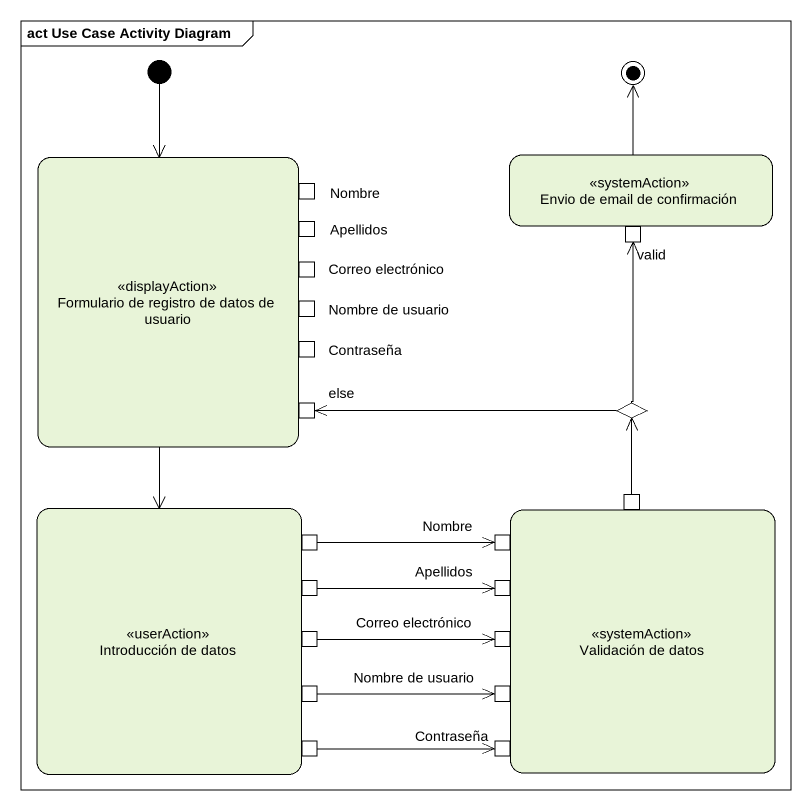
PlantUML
@startuml
mainframe act Use Case Activity Diagram
hide empty description
state "Formulario de registro de datos de usuario" as Formulario_de_registro_de <<displayAction>> {
  state Nombre <<inputPin>>
  state Apellidos <<inputPin>>
  state "Correo electrónico" as Correo_electrónico <<inputPin>>
  state "Nombre de usuario" as Nombre_de_usuario <<inputPin>>
  state Contraseña <<inputPin>>
  state "else" as else_ <<inputPin>>
}
state "Envio de email de confirmación" as Envio_de_email_de <<systemAction>> {
  state valid <<inputPin>>
}
state choice1 <<choice>>
state "Introducción de datos" as Introducción_de_datos <<userAction>> {
  state pin1 <<outputPin>>
  state pin3 <<outputPin>>
  state pin4 <<outputPin>>
  state pin5 <<outputPin>>
  state pin6 <<outputPin>>
}
state "Validación de datos" as Validación_de_datos <<systemAction>> {
  state "Nombre" as Nombre_2 <<inputPin>>
  state pin2 <<outputPin>>
  state "Apellidos" as Apellidos_2 <<inputPin>>
  state "Correo electrónico" as Correo_electrónico_2 <<inputPin>>
  state "Nombre de usuario" as Nombre_de_usuario_2 <<inputPin>>
  state "Contraseña" as Contraseña_2 <<inputPin>>
}
[*] --> Formulario_de_registro_de
Formulario_de_registro_de --> Introducción_de_datos
choice1 -up-> valid
choice1 -left-> else_
pin1 -right-> Nombre_2
pin2 -up-> choice1
pin3 -right-> Apellidos_2
pin4 -right-> Correo_electrónico_2
pin5 -right-> Nombre_de_usuario_2
pin6 -right-> Contraseña_2
Envio_de_email_de -up-> [*]
@enduml
